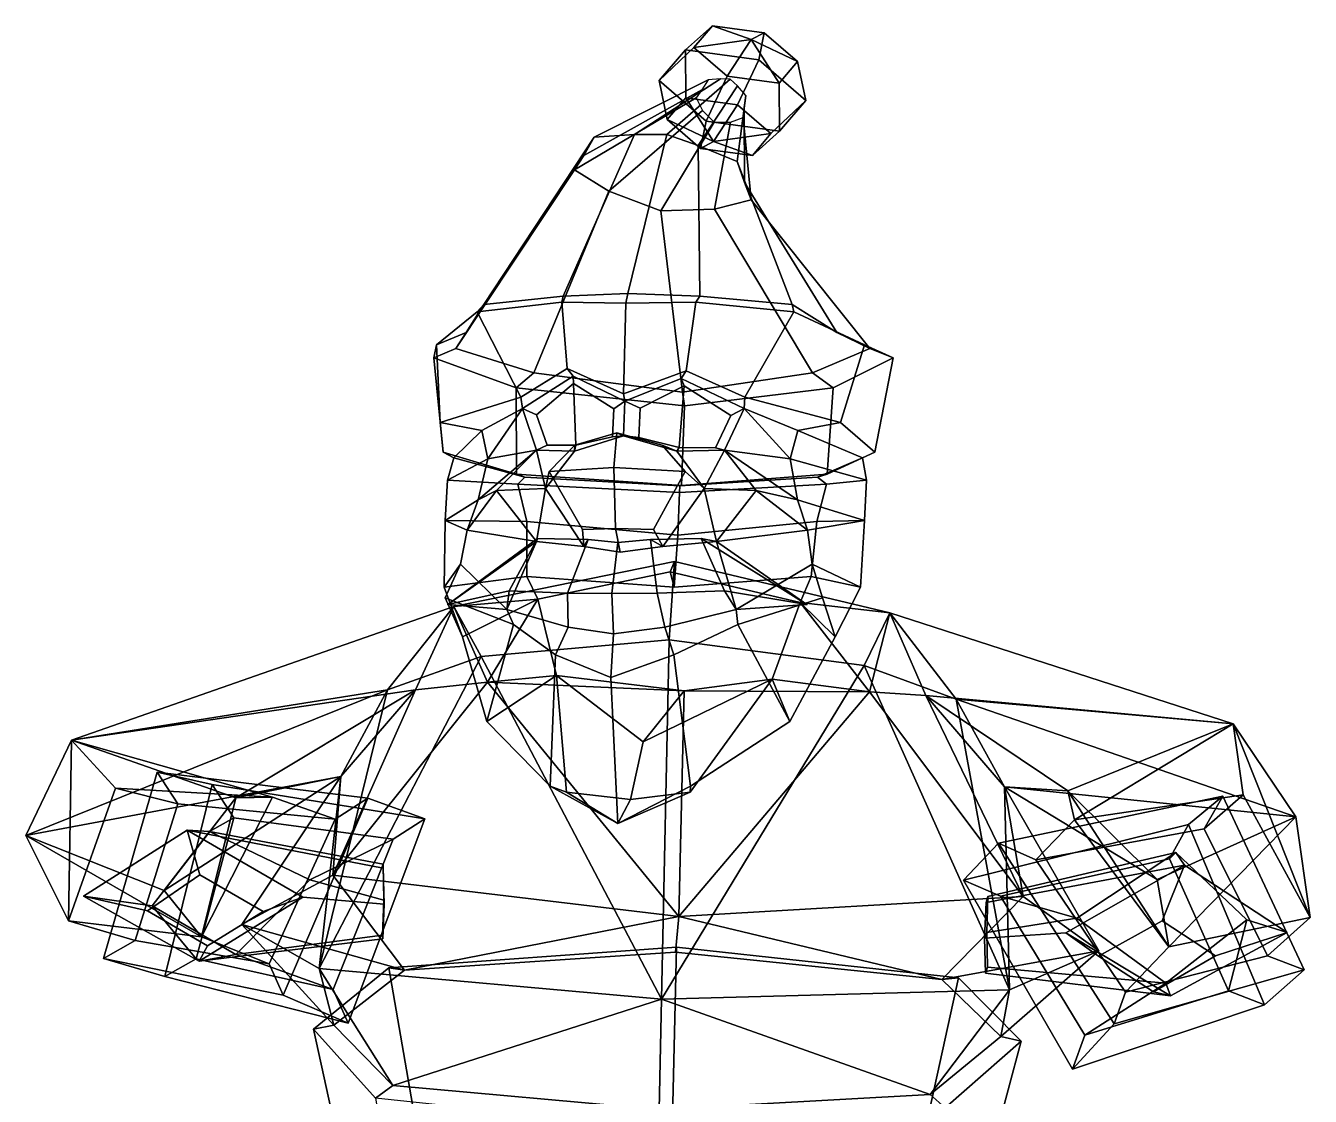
# Model space of a CAD drawing. Extents: x -189 to 191, y -183 to 296.
# Drawn here: x -189.3 to 190.7, y -21.2 to 295.6 of the extents above; entities that cross this region are included whole.
import ezdxf

# ---------------------------------------------------------------- set-up
doc = ezdxf.new("R2010")
doc.units = 0

msp = doc.modelspace()

# ---------------------------------------------------------------- linework, layer by layer
for p in [(-64.43412, 124.379799, 96.882698), (41.791145, 124.379768, 112.468018)]:
    msp.add_point(p)
for points in [[(-1.911333, 279.356445, -7.312696), (8.385318, 289.185547, -0.619851), (13.875548, 295.621399, -13.157684), (5.853056, 288.45816, -25.043938)], [(13.875548, 295.621399, -13.157684), (29.213478, 293.555847, -17.194954), (27.544153, 285.536987, -30.753437), (5.853056, 288.45816, -25.043938)], [(8.385318, 289.185547, -0.619851), (25.356659, 291.545715, -1.19212), (13.875548, 295.621399, -13.157684)], [(25.356659, 291.545715, -1.19212), (29.213478, 293.555847, -17.194954), (13.875548, 295.621399, -13.157684)], [(25.356659, 291.545715, -1.19212), (39.061157, 285.054382, -8.694284), (29.213478, 293.555847, -17.194954)], [(39.061157, 285.054382, -8.694284), (41.470882, 273.51413, -18.731743), (27.544153, 285.536987, -30.753437), (29.213478, 293.555847, -17.194954)], [(12.015408, 267.333588, 4.708971), (18.232992, 280.684082, 7.880763), (8.385318, 289.185547, -0.619851), (-1.911333, 279.356445, -7.312696)], [(18.232992, 280.684082, 7.880763), (25.356659, 291.545715, -1.19212), (8.385318, 289.185547, -0.619851)], [(18.232992, 280.684082, 7.880763), (33.57093, 278.6185, 3.843548), (25.356659, 291.545715, -1.19212)], [(33.57093, 278.6185, 3.843548), (39.061157, 285.054382, -8.694284), (25.356659, 291.545715, -1.19212)], [(-1.911333, 279.356445, -7.312696), (5.853056, 288.45816, -25.043938), (5.98863, 274.252014, -29.887932), (0.498398, 267.816162, -17.350098)], [(5.98863, 274.252014, -29.887932), (5.853056, 288.45816, -25.043938), (27.544153, 285.536987, -30.753437), (21.326559, 272.186432, -33.925205)], [(31.174238, 263.684967, -25.424534), (21.326559, 272.186432, -33.925205), (27.544153, 285.536987, -30.753437), (41.470882, 273.51413, -18.731743)], [(33.70649, 264.412415, -1.0005), (41.470882, 273.51413, -18.731743), (39.061157, 285.054382, -8.694284), (33.57093, 278.6185, 3.843548)], [(12.58769, 279.641937, -2.536318), (10.688878, 276.655212, -5.253862), (-24.186453, 257.238861, 31.977947), (-21.102169, 262.58847, 44.246544)], [(16.263718, 279.936523, -0.728813), (12.58769, 279.641937, -2.536318), (-21.102169, 262.58847, 44.246544), (-9.185429, 263.417053, 51.860424)], [(19.099258, 279.818817, 0.448368), (16.263718, 279.936523, -0.728813), (-9.185429, 263.417053, 51.860424), (0.380359, 263.457397, 56.719208)], [(12.015408, 267.333588, 4.708971), (-1.911333, 279.356445, -7.312696), (0.498398, 267.816162, -17.350098), (10.346073, 259.314697, -8.849484)], [(19.099258, 279.818817, 0.448368), (0.380359, 263.457397, 56.719208), (9.686199, 260.213593, 54.862141), (21.252056, 277.843567, 0.155222)], [(21.252056, 277.843567, 0.155222), (9.686199, 260.213593, 54.862141), (21.157516, 255.414825, 50.968357), (23.758198, 274.95517, -0.556678)], [(12.015408, 267.333588, 4.708971), (33.70649, 264.412415, -1.0005), (33.57093, 278.6185, 3.843548), (18.232992, 280.684082, 7.880763)], [(10.688878, 276.655212, -5.253862), (9.081647, 274.277679, -7.45934), (-26.960249, 252.972183, 22.036102), (-24.186453, 257.238861, 31.977947)], [(9.081647, 274.277679, -7.45934), (10.908522, 270.527924, -9.013036), (-16.816605, 246.619232, 14.362453), (-26.960249, 252.972183, 22.036102)], [(0.498398, 267.816162, -17.350098), (5.98863, 274.252014, -29.887932), (14.202859, 261.324829, -24.852274)], [(14.202859, 261.324829, -24.852274), (5.98863, 274.252014, -29.887932), (21.326559, 272.186432, -33.925205)], [(23.758198, 274.95517, -0.556678), (21.157516, 255.414825, 50.968357), (23.324364, 249.173843, 39.535004), (23.247416, 271.386078, -3.028235)], [(10.908522, 270.527924, -9.013036), (14.406301, 267.050568, -9.658011), (-1.406447, 240.883438, 10.556944), (-16.816605, 246.619232, 14.362453)], [(14.202859, 261.324829, -24.852274), (21.326559, 272.186432, -33.925205), (31.174238, 263.684967, -25.424534)], [(23.247416, 271.386078, -3.028235), (23.324364, 249.173843, 39.535004), (25.358126, 244.09108, 30.357849), (22.910971, 268.475372, -5.008505)], [(33.70649, 264.412415, -1.0005), (25.684008, 257.249115, -12.8867), (31.174238, 263.684967, -25.424534), (41.470882, 273.51413, -18.731743)], [(19.18408, 267.055786, -7.54644), (14.491057, 241.304718, 19.342241), (-1.406447, 240.883438, 10.556944), (14.406301, 267.050568, -9.658011)], [(10.346073, 259.314697, -8.849484), (0.498398, 267.816162, -17.350098), (14.202859, 261.324829, -24.852274)], [(12.015408, 267.333588, 4.708971), (10.346073, 259.314697, -8.849484), (25.684008, 257.249115, -12.8867), (33.70649, 264.412415, -1.0005)], [(22.910971, 268.475372, -5.008505), (25.358126, 244.09108, 30.357849), (14.491057, 241.304718, 19.342241), (19.18408, 267.055786, -7.54644)], [(-58.988556, 204.832047, 44.908642), (-53.777824, 213.095963, 73.680634), (-21.102169, 262.58847, 44.246544), (-24.186453, 257.238861, 31.977947)], [(-53.777824, 213.095963, 73.680634), (-30.290115, 215.57016, 90.375732), (-9.185429, 263.417053, 51.860424), (-21.102169, 262.58847, 44.246544)], [(-11.185547, 216.420883, 100.877983), (0.380359, 263.457397, 56.719208), (-9.185429, 263.417053, 51.860424), (-30.290115, 215.57016, 90.375732)], [(-11.185547, 216.420883, 100.877983), (10.130666, 215.57016, 96.306252), (9.686199, 260.213593, 54.862141), (0.380359, 263.457397, 56.719208)], [(25.684008, 257.249115, -12.8867), (14.202859, 261.324829, -24.852274), (31.174238, 263.684967, -25.424534)], [(37.424229, 213.095963, 87.06176), (21.157516, 255.414825, 50.968357), (9.686199, 260.213593, 54.862141), (10.130666, 215.57016, 96.306252)], [(10.346073, 259.314697, -8.849484), (14.202859, 261.324829, -24.852274), (25.684008, 257.249115, -12.8867)], [(-61.999409, 200.059006, 20.844402), (-58.988556, 204.832047, 44.908642), (-24.186453, 257.238861, 31.977947), (-26.960249, 252.972183, 22.036102)], [(50.680264, 204.832047, 60.999203), (23.324364, 249.173843, 39.535004), (21.157516, 255.414825, 50.968357), (37.424229, 213.095963, 87.06176)], [(-38.965984, 192.86203, 3.143991), (-61.999409, 200.059006, 20.844402), (-26.960249, 252.972183, 22.036102), (-16.816605, 246.619232, 14.362453)], [(60.476803, 200.058975, 38.814056), (25.358126, 244.09108, 30.357849), (23.324364, 249.173843, 39.535004), (50.680264, 204.832047, 60.999203)], [(5.04709, 187.210114, -9.759175), (-38.965984, 192.86203, 3.143991), (-16.816605, 246.619232, 14.362453), (-1.406447, 240.883438, 10.556944)], [(43.49868, 192.86203, 15.243169), (14.491057, 241.304718, 19.342241), (25.358126, 244.09108, 30.357849), (60.476803, 200.058975, 38.814056)], [(5.04709, 187.210114, -9.759175), (-1.406447, 240.883438, 10.556944), (14.491057, 241.304718, 19.342241), (43.49868, 192.86203, 15.243169)], [(-55.766804, 210.925568, 78.402641), (-53.777824, 213.095963, 73.680634), (-58.988556, 204.832047, 44.908642), (-67.722084, 201.140213, 45.422291)], [(-30.652256, 213.815598, 95.607765), (-30.290115, 215.57016, 90.375732), (-53.777824, 213.095963, 73.680634), (-55.766804, 210.925568, 78.402641)], [(-29.121262, 194.218323, 101.932259), (-30.652256, 213.815598, 95.607765), (-55.766804, 210.925568, 78.402641), (-42.816143, 185.695389, 89.029686)], [(-11.761161, 213.561035, 104.801208), (-11.185547, 216.420883, 100.877983), (-30.290115, 215.57016, 90.375732), (-30.652256, 213.815598, 95.607765)], [(-12.442849, 186.734528, 109.447403), (-11.761161, 213.561035, 104.801208), (-30.652256, 213.815598, 95.607765), (-29.121262, 194.218323, 101.932259)], [(-12.442849, 186.734528, 109.447403), (6.083871, 193.470993, 107.23587), (8.974614, 213.815598, 101.421799), (-11.761161, 213.561035, 104.801208)], [(-11.761161, 213.561035, 104.801208), (8.974614, 213.815598, 101.421799), (10.130666, 215.57016, 96.306252), (-11.185547, 216.420883, 100.877983)], [(6.083871, 193.470993, 107.23587), (23.406076, 185.695389, 98.745796), (37.972958, 210.925568, 92.15609), (8.974614, 213.815598, 101.421799)], [(8.974614, 213.815598, 101.421799), (37.972958, 210.925568, 92.15609), (37.424229, 213.095963, 87.06176), (10.130666, 215.57016, 96.306252)], [(37.972958, 210.925568, 92.15609), (58.898155, 201.140213, 63.999954), (50.680264, 204.832047, 60.999203), (37.424229, 213.095963, 87.06176)], [(-42.816143, 185.695389, 89.029686), (-55.766804, 210.925568, 78.402641), (-67.722084, 201.140213, 45.422291), (-66.630676, 178.196121, 66.762131)], [(23.406076, 185.695389, 98.745796), (51.722771, 178.196121, 84.1269), (58.898155, 201.140213, 63.999954), (37.972958, 210.925568, 92.15609)], [(-67.722084, 201.140213, 45.422291), (-58.988556, 204.832047, 44.908642), (-61.999409, 200.059006, 20.844402), (-68.512985, 197.380127, 18.630846)], [(58.898155, 201.140213, 63.999954), (67.351715, 197.380127, 38.564854), (60.476803, 200.058975, 38.814056), (50.680264, 204.832047, 60.999203)], [(-66.630676, 178.196121, 66.762131), (-67.722084, 201.140213, 45.422291), (-68.512985, 197.380127, 18.630846), (-65.803749, 169.456085, 28.604591)], [(-68.512985, 197.380127, 18.630846), (-61.999409, 200.059006, 20.844402), (-38.965984, 192.86203, 3.143991), (-44.151402, 188.44812, -0.828165)], [(67.351715, 197.380127, 38.564854), (49.606579, 188.44812, 12.927963), (43.49868, 192.86203, 15.243169), (60.476803, 200.058975, 38.814056)], [(51.722771, 178.196121, 84.1269), (61.891655, 169.456085, 47.340004), (67.351715, 197.380127, 38.564854), (58.898155, 201.140213, 63.999954)], [(-65.803749, 169.456085, 28.604591), (-68.512985, 197.380127, 18.630846), (-44.151402, 188.44812, -0.828165), (-44.122322, 162.892303, 5.34028)], [(-29.121262, 194.218323, 101.932259), (-42.816143, 185.695389, 89.029686), (-42.328487, 182.362701, 87.787415), (-27.352133, 191.937836, 101.029274)], [(-12.442849, 186.734528, 109.447403), (-29.121262, 194.218323, 101.932259), (-27.352133, 191.937836, 101.029274), (-12.049714, 184.534988, 106.767906)], [(61.891655, 169.456085, 47.340004), (47.806808, 162.892303, 18.828079), (49.606579, 188.44812, 12.927963), (67.351715, 197.380127, 38.564854)], [(-44.151402, 188.44812, -0.828165), (-38.965984, 192.86203, 3.143991), (5.04709, 187.210114, -9.759175), (5.630974, 183.162292, -13.738769)], [(-27.275124, 189.779327, 98.663734), (-27.352133, 191.937836, 101.029274), (-42.328487, 182.362701, 87.787415), (-38.221931, 180.521317, 88.389587)], [(-27.275124, 189.779327, 98.663734), (-15.314462, 182.281204, 103.526306), (-12.049714, 184.534988, 106.767906), (-27.352133, 191.937836, 101.029274)], [(-12.442849, 186.734528, 109.447403), (-12.049714, 184.534988, 106.767906), (4.648687, 191.190475, 105.862755), (6.083871, 193.470993, 107.23587)], [(5.540233, 189.104935, 103.390579), (4.648687, 191.190475, 105.862755), (-12.049714, 184.534988, 106.767906), (-7.552311, 182.419373, 104.830299)], [(6.083871, 193.470993, 107.23587), (4.648687, 191.190475, 105.862755), (23.29582, 182.362701, 97.415771), (23.406076, 185.695389, 98.745796)], [(5.540233, 189.104935, 103.390579), (19.319197, 180.24617, 94.235039), (23.29582, 182.362701, 97.415771), (4.648687, 191.190475, 105.862755)], [(49.606579, 188.44812, 12.927963), (5.630974, 183.162292, -13.738769), (5.04709, 187.210114, -9.759175), (43.49868, 192.86203, 15.243169)], [(-44.122322, 162.892303, 5.34028), (-44.151402, 188.44812, -0.828165), (5.630974, 183.162292, -13.738769), (4.757229, 159.581665, -7.783569)], [(-26.565802, 171.455536, 100.22448), (-27.275124, 189.779327, 98.663734), (-38.221931, 180.521317, 88.389587), (-35.073483, 171.535965, 93.575432)], [(-15.314462, 182.281204, 103.526306), (-27.275124, 189.779327, 98.663734), (-26.565802, 171.455536, 100.22448), (-15.663589, 173.972778, 105.905861)], [(-7.552311, 182.419373, 104.830299), (-7.940243, 173.782959, 107.474342), (4.051378, 170.791641, 104.172951), (5.540233, 189.104935, 103.390579)], [(4.051378, 170.791641, 104.172951), (14.771472, 170.744919, 99.105141), (19.319197, 180.24617, 94.235039), (5.540233, 189.104935, 103.390579)], [(47.806808, 162.892303, 18.828079), (4.757229, 159.581665, -7.783569), (5.630974, 183.162292, -13.738769), (49.606579, 188.44812, 12.927963)], [(-54.346317, 175.816498, 69.544083), (-42.328487, 182.362701, 87.787415), (-42.816143, 185.695389, 89.029686), (-66.630676, 178.196121, 66.762131)], [(-15.663589, 173.972778, 105.905861), (-12.481804, 174.237503, 109.712898), (-12.049714, 184.534988, 106.767906), (-15.314462, 182.281204, 103.526306)], [(-7.940243, 173.782959, 107.474342), (-7.552311, 182.419373, 104.830299), (-12.049714, 184.534988, 106.767906), (-12.481804, 174.237503, 109.712898)], [(39.157009, 175.816498, 83.262848), (51.722771, 178.196121, 84.1269), (23.406076, 185.695389, 98.745796), (23.29582, 182.362701, 97.415771)], [(-52.615894, 167.440399, 71.778168), (-42.328487, 182.362701, 87.787415), (-54.346317, 175.816498, 69.544083)], [(-38.164787, 169.986572, 94.467766), (-42.328487, 182.362701, 87.787415), (-52.615894, 167.440399, 71.778168)], [(-35.073483, 171.535965, 93.575432), (-38.221931, 180.521317, 88.389587), (-42.328487, 182.362701, 87.787415), (-38.164787, 169.986572, 94.467766)], [(14.771472, 170.744919, 99.105141), (17.388638, 169.986572, 102.618546), (23.29582, 182.362701, 97.415771), (19.319197, 180.24617, 94.235039)], [(17.388638, 169.986572, 102.618546), (36.857758, 167.440399, 84.905701), (23.29582, 182.362701, 97.415771)], [(36.857758, 167.440399, 84.905701), (39.157009, 175.816498, 83.262848), (23.29582, 182.362701, 97.415771)], [(-66.630676, 178.196121, 66.762131), (-65.803749, 169.456085, 28.604591), (-62.6609, 167.783737, 30.689379), (-54.346317, 175.816498, 69.544083)], [(-54.346317, 175.816498, 69.544083), (-62.6609, 167.783737, 30.689379), (-64.557289, 161.108566, 32.916836), (-52.615894, 167.440399, 71.778168)], [(-15.280605, 164.87088, 130.626099), (-14.379355, 175.171722, 124.483437), (-26.836212, 171.451355, 119.625076), (-34.451218, 163.709076, 121.207291)], [(-14.379355, 175.171722, 124.483437), (-12.481804, 174.237503, 109.712898), (-26.910601, 169.769638, 102.808426), (-26.836212, 171.451355, 119.625076)], [(-15.280605, 164.87088, 130.626099), (5.787646, 163.709076, 127.111115), (-1.051917, 171.451355, 123.408142), (-14.379355, 175.171722, 124.483437)], [(-14.379355, 175.171722, 124.483437), (-1.051917, 171.451355, 123.408142), (3.322223, 169.769638, 107.244171), (-12.481804, 174.237503, 109.712898)], [(39.157009, 175.816498, 83.262848), (36.857758, 167.440399, 84.905701), (59.459, 161.108566, 51.11245), (58.282394, 167.783737, 48.434124)], [(51.722771, 178.196121, 84.1269), (39.157009, 175.816498, 83.262848), (58.282394, 167.783737, 48.434124), (61.891655, 169.456085, 47.340004)], [(-26.565802, 171.455536, 100.22448), (-35.073483, 171.535965, 93.575432), (-38.164787, 169.986572, 94.467766), (-26.910601, 169.769638, 102.808426)], [(-34.451218, 163.709076, 121.207291), (-26.836212, 171.451355, 119.625076), (-26.910601, 169.769638, 102.808426), (-35.524536, 158.724411, 103.508965)], [(-26.565802, 171.455536, 100.22448), (-26.910601, 169.769638, 102.808426), (-12.481804, 174.237503, 109.712898), (-15.663589, 173.972778, 105.905861)], [(4.051378, 170.791641, 104.172951), (-7.940243, 173.782959, 107.474342), (-12.481804, 174.237503, 109.712898), (3.322223, 169.769638, 107.244171)], [(5.787646, 163.709076, 127.111115), (11.371888, 158.724411, 110.38958), (3.322223, 169.769638, 107.244171), (-1.051917, 171.451355, 123.408142)], [(-65.803749, 169.456085, 28.604591), (-44.122322, 162.892303, 5.34028), (-41.660561, 162.021255, 6.951465), (-62.6609, 167.783737, 30.689379)], [(-52.615894, 167.440399, 71.778168), (-64.557289, 161.108566, 32.916836), (-65.226265, 149.232605, 37.321518), (-55.409729, 155.293167, 73.456802)], [(-64.557289, 161.108566, 32.916836), (-62.6609, 167.783737, 30.689379), (-41.660561, 162.021255, 6.951465), (-43.7402, 159.924271, 4.68257)], [(-55.409729, 155.293167, 73.456802), (-38.164787, 169.986572, 94.467766), (-52.615894, 167.440399, 71.778168)], [(-50.023663, 158.11496, 98.285019), (-38.164787, 169.986572, 94.467766), (-55.409729, 155.293167, 73.456802)], [(-50.023663, 158.11496, 98.285019), (-35.524536, 158.724411, 103.508965), (-38.164787, 169.986572, 94.467766)], [(-35.524536, 158.724411, 103.508965), (-26.910601, 169.769638, 102.808426), (-38.164787, 169.986572, 94.467766)], [(4.051378, 170.791641, 104.172951), (3.322223, 169.769638, 107.244171), (17.388638, 169.986572, 102.618546), (14.771472, 170.744919, 99.105141)], [(11.371888, 158.724411, 110.38958), (17.388638, 169.986572, 102.618546), (3.322223, 169.769638, 107.244171)], [(26.760538, 158.11496, 109.550766), (17.388638, 169.986572, 102.618546), (11.371888, 158.724411, 110.38958)], [(26.760538, 158.11496, 109.550766), (39.051647, 155.293167, 87.316139), (17.388638, 169.986572, 102.618546)], [(39.051647, 155.293167, 87.316139), (36.857758, 167.440399, 84.905701), (17.388638, 169.986572, 102.618546)], [(36.857758, 167.440399, 84.905701), (39.051647, 155.293167, 87.316139), (58.834518, 149.232605, 55.523663), (59.459, 161.108566, 51.11245)], [(61.891655, 169.456085, 47.340004), (58.282394, 167.783737, 48.434124), (44.985977, 162.021255, 19.664206), (47.806808, 162.892303, 18.828079)], [(59.459, 161.108566, 51.11245), (47.629715, 159.924255, 18.088322), (44.985977, 162.021255, 19.664206), (58.282394, 167.783737, 48.434124)], [(-24.547766, 146.537354, 120.724197), (-34.451218, 163.709076, 121.207291), (-35.524536, 158.724411, 103.508965), (-24.207981, 141.482803, 108.097664)], [(-14.839614, 146.860489, 127.62043), (-15.280605, 164.87088, 130.626099), (-34.451218, 163.709076, 121.207291), (-24.547766, 146.537354, 120.724197)], [(-14.839614, 146.860489, 127.62043), (-3.559643, 146.537354, 123.803574), (5.787646, 163.709076, 127.111115), (-15.280605, 164.87088, 130.626099)], [(-3.559643, 146.537354, 123.803574), (-0.78585, 141.482803, 111.534142), (11.371888, 158.724411, 110.38958), (5.787646, 163.709076, 127.111115)], [(-65.226265, 149.232605, 37.321518), (-64.557289, 161.108566, 32.916836), (-43.7402, 159.924271, 4.68257), (-41.005371, 148.869415, 5.560764)], [(-44.122322, 162.892303, 5.34028), (4.757229, 159.581665, -7.783569), (4.202667, 159.443054, -4.00383), (-41.660561, 162.021255, 6.951465)], [(-43.7402, 159.924271, 4.68257), (-41.660561, 162.021255, 6.951465), (4.202667, 159.443054, -4.00383), (4.171641, 157.532547, -3.792368)], [(-41.005371, 148.869415, 5.560764), (-43.7402, 159.924271, 4.68257), (4.171641, 157.532547, -3.792368), (3.614495, 144.914276, 0.004989)], [(44.757885, 148.869415, 18.143909), (3.614495, 144.914276, 0.004989), (4.171641, 157.532547, -3.792368), (47.629715, 159.924255, 18.088322)], [(47.629715, 159.924255, 18.088322), (4.171641, 157.532547, -3.792368), (4.202667, 159.443054, -4.00383), (44.985977, 162.021255, 19.664206)], [(47.806808, 162.892303, 18.828079), (44.985977, 162.021255, 19.664206), (4.202667, 159.443054, -4.00383), (4.757229, 159.581665, -7.783569)], [(58.834518, 149.232605, 55.523663), (44.757885, 148.869415, 18.143909), (47.629715, 159.924255, 18.088322), (59.459, 161.108566, 51.11245)], [(-58.693245, 146.393036, 74.033569), (-50.023663, 158.11496, 98.285019), (-55.409729, 155.293167, 73.456802)], [(-38.210098, 142.998581, 99.519104), (-50.023663, 158.11496, 98.285019), (-58.693245, 146.393036, 74.033569)], [(-38.210098, 142.998581, 99.519104), (-35.524536, 158.724411, 103.508965), (-50.023663, 158.11496, 98.285019)], [(-24.207981, 141.482803, 108.097664), (-35.524536, 158.724411, 103.508965), (-38.210098, 142.998581, 99.519104)], [(-0.78585, 141.482803, 111.534142), (15.090367, 142.998581, 107.339325), (11.371888, 158.724411, 110.38958)], [(15.090367, 142.998581, 107.339325), (26.760538, 158.11496, 109.550766), (11.371888, 158.724411, 110.38958)], [(15.090367, 142.998581, 107.339325), (42.031094, 146.393005, 88.811806), (26.760538, 158.11496, 109.550766)], [(42.031094, 146.393005, 88.811806), (39.051647, 155.293167, 87.316139), (26.760538, 158.11496, 109.550766)], [(-55.409729, 155.293167, 73.456802), (-65.226265, 149.232605, 37.321518), (-58.693245, 146.393036, 74.033569)], [(39.051647, 155.293167, 87.316139), (42.031094, 146.393005, 88.811806), (58.834518, 149.232605, 55.523663)], [(-60.628597, 136.304367, 75.80603), (-58.693245, 146.393036, 74.033569), (-65.226265, 149.232605, 37.321518), (-65.512398, 129.492996, 42.374611)], [(-65.512398, 129.492996, 42.374611), (-65.226265, 149.232605, 37.321518), (-41.005371, 148.869415, 5.560764), (-41.068623, 132.669388, 11.628829)], [(-41.068623, 132.669388, 11.628829), (-41.005371, 148.869415, 5.560764), (3.614495, 144.914276, 0.004989), (2.532336, 129.529358, 7.380679)], [(43.075382, 132.669388, 23.974398), (2.532336, 129.529358, 7.380679), (3.614495, 144.914276, 0.004989), (44.757885, 148.869415, 18.143909)], [(43.375732, 136.304367, 91.065498), (57.657066, 129.492996, 60.44598), (58.834518, 149.232605, 55.523663), (42.031094, 146.393005, 88.811806)], [(57.657066, 129.492996, 60.44598), (43.075382, 132.669388, 23.974398), (44.757885, 148.869415, 18.143909), (58.834518, 149.232605, 55.523663)], [(-60.628597, 136.304367, 75.80603), (-46.964012, 122.844086, 108.638565), (-38.210098, 142.998581, 99.519104), (-58.693245, 146.393036, 74.033569)], [(-14.839614, 146.860489, 127.62043), (-24.547766, 146.537354, 120.724197), (-24.207981, 141.482803, 108.097664), (-13.440494, 139.815018, 116.247063)], [(-14.839614, 146.860489, 127.62043), (-13.440494, 139.815018, 116.247063), (-0.78585, 141.482803, 111.534142), (-3.559643, 146.537354, 123.803574)], [(43.375732, 136.304367, 91.065498), (42.031094, 146.393005, 88.811806), (15.090367, 142.998581, 107.339325), (20.855726, 122.844086, 118.589035)], [(-46.307919, 128.430145, 118.367371), (-37.897835, 143.840775, 114.216721), (-64.43412, 124.379799, 96.882698)], [(-37.897835, 143.840775, 114.216721), (-38.210098, 142.998581, 99.519104), (-64.43412, 124.379799, 96.882698)], [(-64.43412, 124.379799, 96.882698), (-38.210098, 142.998581, 99.519104), (-46.964012, 122.844086, 108.638565)], [(-22.910698, 143.616058, 116.581078), (-37.897835, 143.840775, 114.216721), (-46.307919, 128.430145, 118.367371), (-29.040878, 127.737427, 130.196472)], [(-37.897835, 143.840775, 114.216721), (-22.910698, 143.616058, 116.581078), (-24.207981, 141.482803, 108.097664), (-38.210098, 142.998581, 99.519104)], [(-29.040878, 127.737427, 130.196472), (-15.878834, 127.654419, 132.866119), (-14.129108, 142.730789, 120.94046), (-22.910698, 143.616058, 116.581078)], [(-14.129108, 142.730789, 120.94046), (-13.440494, 139.815018, 116.247063), (-24.207981, 141.482803, 108.097664), (-22.910698, 143.616058, 116.581078)], [(-2.504651, 127.737427, 134.089874), (-4.465366, 143.616058, 119.287376), (-14.129108, 142.730789, 120.94046), (-15.878834, 127.654419, 132.866119)], [(-14.129108, 142.730789, 120.94046), (-4.465366, 143.616058, 119.287376), (-0.78585, 141.482803, 111.534142), (-13.440494, 139.815018, 116.247063)], [(-4.465366, 143.616058, 119.287376), (-2.504651, 127.737427, 134.089874), (17.432629, 128.430145, 127.71936), (10.569297, 143.840775, 121.327789)], [(10.569297, 143.840775, 121.327789), (15.090367, 142.998581, 107.339325), (-0.78585, 141.482803, 111.534142), (-4.465366, 143.616058, 119.287376)], [(17.432629, 128.430145, 127.71936), (41.791145, 124.379768, 112.468018), (10.569297, 143.840775, 121.327789)], [(10.569297, 143.840775, 121.327789), (41.791145, 124.379768, 112.468018), (15.090367, 142.998581, 107.339325)], [(41.791145, 124.379768, 112.468018), (20.855726, 122.844086, 118.589035), (15.090367, 142.998581, 107.339325)], [(2.624255, 137.066528, -7.856804), (1.07646, 113.921783, -58.300877), (-54.586933, 108.98008, -50.461426), (-62.652298, 123.783775, -6.778818)], [(2.624255, 137.066528, -7.856804), (-62.652298, 123.783775, -6.778818), (-37.786087, 125.900681, 25.963961), (1.317598, 134.045502, 4.671664)], [(2.624255, 137.066528, -7.856804), (66.324944, 121.919395, -9.438883), (58.705681, 106.336426, -52.069157), (1.07646, 113.921783, -58.300877)], [(1.317598, 134.045502, 4.671664), (39.804714, 124.979118, 29.579605), (66.324944, 121.919395, -9.438883), (2.624255, 137.066528, -7.856804)], [(-60.064995, 114.751152, 50.248661), (-65.17688, 126.372887, 80.330147), (-60.628597, 136.304367, 75.80603), (-65.512398, 129.492996, 42.374611)], [(-60.628597, 136.304367, 75.80603), (-65.17688, 126.372887, 80.330147), (-45.013554, 118.473839, 100.202759), (-46.964012, 122.844086, 108.638565)], [(-37.786087, 125.900681, 25.963961), (-41.068623, 132.669388, 11.628829), (2.532336, 129.529358, 7.380679), (1.317598, 134.045502, 4.671664)], [(39.804714, 124.979118, 29.579605), (1.317598, 134.045502, 4.671664), (2.532336, 129.529358, 7.380679), (43.075382, 132.669388, 23.974398)], [(43.375732, 136.304367, 91.065498), (20.855726, 122.844086, 118.589035), (21.410698, 118.473839, 109.948502), (46.432755, 126.372887, 96.70546)], [(50.177376, 114.751152, 66.42337), (57.657066, 129.492996, 60.44598), (43.375732, 136.304367, 91.065498), (46.432755, 126.372887, 96.70546)], [(-60.064995, 114.751152, 50.248661), (-65.512398, 129.492996, 42.374611), (-41.068623, 132.669388, 11.628829), (-37.786087, 125.900681, 25.963961)], [(50.177376, 114.751152, 66.42337), (39.804714, 124.979118, 29.579605), (43.075382, 132.669388, 23.974398), (57.657066, 129.492996, 60.44598)], [(-45.013554, 118.473839, 100.202759), (-65.17688, 126.372887, 80.330147), (-60.064995, 114.751152, 50.248661), (-52.865673, 89.775185, 72.844879)], [(-46.964012, 122.844086, 108.638565), (-46.307919, 128.430145, 118.367371), (-64.43412, 124.379799, 96.882698)], [(-62.652298, 123.783775, -6.778818), (-52.680611, 101.383492, 48.432747), (-37.786087, 125.900681, 25.963961)], [(-52.865673, 89.775185, 72.844879), (-60.064995, 114.751152, 50.248661), (-37.786087, 125.900681, 25.963961), (-32.246819, 103.336723, 55.917038)], [(-52.680611, 101.383492, 48.432747), (-32.246819, 103.336723, 55.917038), (-37.786087, 125.900681, 25.963961)], [(-29.040878, 127.737427, 130.196472), (-46.307919, 128.430145, 118.367371), (-46.964012, 122.844086, 108.638565), (-28.828484, 117.604469, 121.626305)], [(-15.878834, 127.654419, 132.866119), (-29.040878, 127.737427, 130.196472), (-28.828484, 117.604469, 121.626305), (-15.419128, 115.701523, 129.73288)], [(-15.878834, 127.654419, 132.866119), (-15.419128, 115.701523, 129.73288), (-0.246267, 117.604469, 125.819885), (-2.504651, 127.737427, 134.089874)], [(-2.504651, 127.737427, 134.089874), (-0.246267, 117.604469, 125.819885), (20.855726, 122.844086, 118.589035), (17.432629, 128.430145, 127.71936)], [(20.855726, 122.844086, 118.589035), (41.791145, 124.379768, 112.468018), (17.432629, 128.430145, 127.71936)], [(21.410698, 118.473839, 109.948502), (36.790588, 89.775185, 85.999199), (50.177376, 114.751152, 66.42337), (46.432755, 126.372887, 96.70546)], [(-73.998741, 99.069557, 35.228165), (-62.652298, 123.783775, -6.778818), (-175.735962, 84.191269, 20.777008)], [(-82.265503, 99.10051, -40.718037), (-175.735962, 84.191269, 20.777008), (-62.652298, 123.783775, -6.778818)], [(-82.265503, 99.10051, -40.718037), (-62.652298, 123.783775, -6.778818), (-54.586933, 108.98008, -50.461426)], [(-73.998741, 99.069557, 35.228165), (-52.680611, 101.383492, 48.432747), (-62.652298, 123.783775, -6.778818)], [(-32.606552, 109.449799, 124.747375), (-28.828484, 117.604469, 121.626305), (-46.964012, 122.844086, 108.638565), (-45.013554, 118.473839, 100.202759)], [(2.476024, 109.449799, 129.894684), (21.410698, 118.473839, 109.948502), (20.855726, 122.844086, 118.589035), (-0.246267, 117.604469, 125.819885)], [(36.790588, 89.775185, 85.999199), (31.572575, 102.286903, 60.035847), (39.804714, 124.979118, 29.579605), (50.177376, 114.751152, 66.42337)], [(60.329586, 98.504288, 46.683144), (39.804714, 124.979118, 29.579605), (31.572575, 102.286903, 60.035847)], [(66.324944, 121.919395, -9.438883), (39.804714, 124.979118, 29.579605), (60.329586, 98.504288, 46.683144)], [(86.017082, 96.322266, -42.08247), (58.705681, 106.336426, -52.069157), (66.324944, 121.919395, -9.438883)], [(76.967079, 97.391045, 33.235188), (66.324944, 121.919395, -9.438883), (60.329586, 98.504288, 46.683144)], [(76.967079, 97.391045, 33.235188), (167.945496, 88.99424, 39.623772), (66.324944, 121.919395, -9.438883)], [(86.017082, 96.322266, -42.08247), (66.324944, 121.919395, -9.438883), (167.945496, 88.99424, 39.623772)], [(-34.165127, 70.601509, 112.720848), (-32.606552, 109.449799, 124.747375), (-45.013554, 118.473839, 100.202759), (-52.865673, 89.775185, 72.844879)], [(7.423596, 70.601509, 118.822731), (36.790588, 89.775185, 85.999199), (21.410698, 118.473839, 109.948502), (2.476024, 109.449799, 129.894684)], [(-16.211637, 102.706482, 135.134399), (-15.419128, 115.701523, 129.73288), (-28.828484, 117.604469, 121.626305), (-32.606552, 109.449799, 124.747375)], [(-16.211637, 102.706482, 135.134399), (2.476024, 109.449799, 129.894684), (-0.246267, 117.604469, 125.819885), (-15.419128, 115.701523, 129.73288)], [(-1.222303, 7.613407, -109.988258), (-54.586933, 108.98008, -50.461426), (1.07646, 113.921783, -58.300877)], [(-1.222303, 7.613407, -109.988258), (1.07646, 113.921783, -58.300877), (58.705681, 106.336426, -52.069157)], [(-102.47139, 16.606432, -72.553848), (-54.586933, 108.98008, -50.461426), (-1.222303, 7.613407, -109.988258)], [(-102.47139, 16.606432, -72.553848), (-82.265503, 99.10051, -40.718037), (-54.586933, 108.98008, -50.461426)], [(-14.157971, 59.515736, 121.137177), (-16.211637, 102.706482, 135.134399), (-32.606552, 109.449799, 124.747375), (-34.165127, 70.601509, 112.720848)], [(-14.157971, 59.515736, 121.137177), (7.423596, 70.601509, 118.822731), (2.476024, 109.449799, 129.894684), (-16.211637, 102.706482, 135.134399)], [(-34.165127, 70.601509, 112.720848), (-52.865673, 89.775185, 72.844879), (-32.246819, 103.336723, 55.917038), (-29.32629, 68.791466, 96.941734)], [(5.498427, 98.779953, 52.219624), (-32.246819, 103.336723, 55.917038), (-52.680611, 101.383492, 48.432747)], [(-29.32629, 68.791466, 96.941734), (-32.246819, 103.336723, 55.917038), (-6.665651, 83.677956, 70.071602), (-10.40766, 66.617096, 95.576096)], [(-6.665651, 83.677956, 70.071602), (-32.246819, 103.336723, 55.917038), (5.498427, 98.779953, 52.219624)], [(101.79187, 10.307921, -76.450317), (-1.222303, 7.613407, -109.988258), (58.705681, 106.336426, -52.069157)], [(101.79187, 10.307921, -76.450317), (58.705681, 106.336426, -52.069157), (86.017082, 96.322266, -42.08247)], [(-82.265503, 99.10051, -40.718037), (-189.293701, 56.010685, -8.458868), (-175.735962, 84.191269, 20.777008)], [(-96.100563, 73.427673, -6.669485), (-189.293701, 56.010685, -8.458868), (-82.265503, 99.10051, -40.718037)], [(-73.998741, 99.069557, 35.228165), (-175.735962, 84.191269, 20.777008), (-127.128181, 67.101646, 35.900494)], [(-96.100563, 73.427673, -6.669485), (-73.998741, 99.069557, 35.228165), (-127.128181, 67.101646, 35.900494)], [(-102.47139, 16.606432, -72.553848), (-96.100563, 73.427673, -6.669485), (-82.265503, 99.10051, -40.718037)], [(3.960363, 32.034954, 117.70433), (-52.680611, 101.383492, 48.432747), (-98.459732, 44.282555, 86.580826)], [(-98.459732, 44.282555, 86.580826), (-52.680611, 101.383492, 48.432747), (-73.998741, 99.069557, 35.228165)], [(-98.459732, 44.282555, 86.580826), (-73.998741, 99.069557, 35.228165), (-96.100563, 73.427673, -6.669485)], [(3.960363, 32.034954, 117.70433), (5.498427, 98.779953, 52.219624), (-52.680611, 101.383492, 48.432747)], [(7.321336, 68.791466, 102.318665), (-10.40766, 66.617096, 95.576096), (-6.665651, 83.677956, 70.071602), (31.572575, 102.286903, 60.035847)], [(-6.665651, 83.677956, 70.071602), (5.498427, 98.779953, 52.219624), (31.572575, 102.286903, 60.035847)], [(5.498427, 98.779953, 52.219624), (60.329586, 98.504288, 46.683144), (31.572575, 102.286903, 60.035847)], [(7.423596, 70.601509, 118.822731), (7.321336, 68.791466, 102.318665), (31.572575, 102.286903, 60.035847), (36.790588, 89.775185, 85.999199)], [(3.960363, 32.034954, 117.70433), (60.329586, 98.504288, 46.683144), (5.498427, 98.779953, 52.219624)], [(3.960363, 32.034954, 117.70433), (105.803528, 37.984043, 82.684349), (60.329586, 98.504288, 46.683144)], [(105.803528, 37.984043, 82.684349), (76.967079, 97.391045, 33.235188), (60.329586, 98.504288, 46.683144)], [(105.803528, 37.984043, 82.684349), (100.27491, 70.415001, -7.031497), (76.967079, 97.391045, 33.235188)], [(100.27491, 70.415001, -7.031497), (118.993095, 69.201508, 50.706676), (76.967079, 97.391045, 33.235188)], [(76.967079, 97.391045, 33.235188), (118.993095, 69.201508, 50.706676), (167.945496, 88.99424, 39.623772)], [(101.79187, 10.307921, -76.450317), (86.017082, 96.322266, -42.08247), (100.27491, 70.415001, -7.031497)], [(86.017082, 96.322266, -42.08247), (167.945496, 88.99424, 39.623772), (186.448257, 61.500549, 11.877198)], [(100.27491, 70.415001, -7.031497), (86.017082, 96.322266, -42.08247), (186.448257, 61.500549, 11.877198)], [(121.016205, 60.627087, 67.590759), (167.945496, 88.99424, 39.623772), (118.993095, 69.201508, 50.706676)], [(121.016205, 60.627087, 67.590759), (170.891144, 68.013428, 88.919006), (167.945496, 88.99424, 39.623772)], [(190.73732, 31.69282, 80.942688), (186.448257, 61.500549, 11.877198), (167.945496, 88.99424, 39.623772)], [(190.73732, 31.69282, 80.942688), (167.945496, 88.99424, 39.623772), (170.891144, 68.013428, 88.919006)], [(-176.581833, 30.770136, 71.477959), (-175.735962, 84.191269, 20.777008), (-189.293701, 56.010685, -8.458868)], [(-176.581833, 30.770136, 71.477959), (-162.75708, 69.998146, 72.196327), (-175.735962, 84.191269, 20.777008)], [(-116.322357, 67.342628, 43.149467), (-127.128181, 67.101646, 35.900494), (-175.735962, 84.191269, 20.777008)], [(-116.322357, 67.342628, 43.149467), (-175.735962, 84.191269, 20.777008), (-162.75708, 69.998146, 72.196327)], [(-148.279907, 39.75473, 2.907595), (-189.293701, 56.010685, -8.458868), (-96.100563, 73.427673, -6.669485)], [(-148.09993, 14.231877, 135.325714), (-134.094299, 71.05114, 139.075912), (-150.429199, 74.721771, 110.17704), (-166.286438, 19.56172, 106.974007)], [(-166.286438, 19.56172, 106.974007), (-150.429199, 74.721771, 110.17704), (-144.252243, 65.351158, 104.202614), (-156.916245, 24.90542, 102.488701)], [(-88.114433, 67.0056, 70.224693), (-150.429199, 74.721771, 110.17704), (-134.094299, 71.05114, 139.075912), (-71.184608, 60.913059, 99.167183)], [(-88.114433, 67.0056, 70.224693), (-97.695038, 60.847775, 74.648308), (-144.252243, 65.351158, 104.202614), (-150.429199, 74.721771, 110.17704)], [(-148.279907, 39.75473, 2.907595), (-96.100563, 73.427673, -6.669485), (-127.128181, 67.101646, 35.900494)], [(-98.459732, 44.282555, 86.580826), (-96.100563, 73.427673, -6.669485), (-125.309212, 29.65811, -1.403559)], [(-125.309212, 29.65811, -1.403559), (-96.100563, 73.427673, -6.669485), (-102.47139, 16.606432, -72.553848)], [(-156.916245, 24.90542, 102.488701), (-144.252243, 65.351158, 104.202614), (-162.75708, 69.998146, 72.196327), (-176.581833, 30.770136, 71.477959)], [(-162.75708, 69.998146, 72.196327), (-144.252243, 65.351158, 104.202614), (-97.695038, 60.847775, 74.648308), (-116.322357, 67.342628, 43.149467)], [(-148.09993, 14.231877, 135.325714), (-138.884064, 19.527788, 130.923676), (-127.690399, 61.192028, 132.848251), (-134.094299, 71.05114, 139.075912)], [(-71.184608, 60.913059, 99.167183), (-134.094299, 71.05114, 139.075912), (-127.690399, 61.192028, 132.848251), (-80.614868, 54.89233, 103.530838)], [(-14.157971, 59.515736, 121.137177), (-34.165127, 70.601509, 112.720848), (-29.32629, 68.791466, 96.941734)], [(-14.157971, 59.515736, 121.137177), (-29.32629, 68.791466, 96.941734), (-10.40766, 66.617096, 95.576096)], [(-14.157971, 59.515736, 121.137177), (7.321336, 68.791466, 102.318665), (7.423596, 70.601509, 118.822731)], [(-14.157971, 59.515736, 121.137177), (-10.40766, 66.617096, 95.576096), (7.321336, 68.791466, 102.318665)], [(105.803528, 37.984043, 82.684349), (128.193298, 21.841295, -6.239306), (100.27491, 70.415001, -7.031497)], [(128.193298, 21.841295, -6.239306), (101.79187, 10.307921, -76.450317), (100.27491, 70.415001, -7.031497)], [(145.41391, 42.960052, 19.854519), (118.993095, 69.201508, 50.706676), (100.27491, 70.415001, -7.031497)], [(145.41391, 42.960052, 19.854519), (100.27491, 70.415001, -7.031497), (186.448257, 61.500549, 11.877198)], [(148.883743, 23.04339, 62.016823), (118.993095, 69.201508, 50.706676), (145.41391, 42.960052, 19.854519)], [(148.883743, 23.04339, 62.016823), (121.016205, 60.627087, 67.590759), (118.993095, 69.201508, 50.706676)], [(-137.324707, 26.026695, 46.336246), (-148.279907, 39.75473, 2.907595), (-127.128181, 67.101646, 35.900494)], [(-116.322357, 67.342628, 43.149467), (-97.695038, 60.847775, 74.648308), (-117.242851, 17.980419, 76.581573), (-137.324707, 26.026695, 46.336246)], [(-137.324707, 26.026695, 46.336246), (-127.128181, 67.101646, 35.900494), (-116.322357, 67.342628, 43.149467)], [(-113.104401, 8.744017, 71.886406), (-117.242851, 17.980419, 76.581573), (-97.695038, 60.847775, 74.648308), (-88.114433, 67.0056, 70.224693)], [(-113.104401, 8.744017, 71.886406), (-88.114433, 67.0056, 70.224693), (-71.184608, 60.913059, 99.167183), (-93.847122, 0.433647, 99.989632)], [(98.460144, 53.762535, 98.624313), (88.160728, 42.830738, 128.930969), (154.741119, 59.212254, 159.212662), (164.873093, 67.671867, 128.733063)], [(98.460144, 53.762535, 98.624313), (164.873093, 67.671867, 128.733063), (159.364517, 58.009686, 122.66777), (109.587906, 48.831955, 100.624268)], [(170.891144, 68.013428, 88.919006), (121.016205, 60.627087, 67.590759), (109.587906, 48.831955, 100.624268), (159.364517, 58.009686, 122.66777)], [(177.152908, 5.898986, 145.973404), (188.906342, 16.227386, 115.945206), (164.873093, 67.671867, 128.733063), (154.741119, 59.212254, 159.212662)], [(178.107742, 20.396223, 113.746155), (190.73732, 31.69282, 80.942688), (170.891144, 68.013428, 88.919006), (159.364517, 58.009686, 122.66777)], [(188.906342, 16.227386, 115.945206), (178.107742, 20.396223, 113.746155), (159.364517, 58.009686, 122.66777), (164.873093, 67.671867, 128.733063)], [(-151.84436, 35.213146, 120.249672), (-134.947449, 57.152046, 120.721046), (-127.690399, 61.192028, 132.848251), (-138.884064, 19.527788, 130.923676)], [(-105.24752, 42.899834, 113.990746), (-80.614868, 54.89233, 103.530838), (-127.690399, 61.192028, 132.848251), (-134.947449, 57.152046, 120.721046)], [(-93.847122, 0.433647, 99.989632), (-71.184608, 60.913059, 99.167183), (-80.614868, 54.89233, 103.530838), (-98.329674, 10.4024, 105.066826)], [(148.883743, 23.04339, 62.016823), (145.41391, 42.960052, 19.854519), (186.448257, 61.500549, 11.877198)], [(148.883743, 23.04339, 62.016823), (186.448257, 61.500549, 11.877198), (190.73732, 31.69282, 80.942688)], [(-172.223633, 38.077274, 155.646317), (-141.549362, 57.616467, 156.087326), (-134.947449, 57.152046, 120.721046), (-151.84436, 35.213146, 120.249672)], [(-153.298752, 33.722488, 214.400696), (-137.758148, 44.340397, 225.704285), (-141.549362, 57.616467, 156.087326), (-172.223633, 38.077274, 155.646317)], [(-119.011726, 33.542953, 225.71524), (-107.258675, 37.716728, 170.651382), (-141.549362, 57.616467, 156.087326), (-137.758148, 44.340397, 225.704285)], [(-83.574547, 46.354374, 171.045609), (-83.585449, 47.481964, 157.758255), (-134.947449, 57.152046, 120.721046), (-141.549362, 57.616467, 156.087326)], [(-83.224915, 35.697052, 170.833679), (-83.574547, 46.354374, 171.045609), (-141.549362, 57.616467, 156.087326), (-107.258675, 37.716728, 170.651382)], [(-83.364204, 36.827045, 157.527756), (-105.24752, 42.899834, 113.990746), (-134.947449, 57.152046, 120.721046), (-83.585449, 47.481964, 157.758255)], [(88.160728, 42.830738, 128.930969), (99.108826, 38.016472, 130.914017), (149.048203, 49.056274, 152.872925), (154.741119, 59.212254, 159.212662)], [(121.016205, 60.627087, 67.590759), (148.883743, 23.04339, 62.016823), (136.076492, 9.603662, 93.856644), (109.587906, 48.831955, 100.624268)], [(177.152908, 5.898986, 145.973404), (154.741119, 59.212254, 159.212662), (149.048203, 49.056274, 152.872925), (166.527145, 10.037871, 143.824951)], [(-137.324707, 26.026695, 46.336246), (-176.581833, 30.770136, 71.477959), (-189.293701, 56.010685, -8.458868)], [(-137.324707, 26.026695, 46.336246), (-189.293701, 56.010685, -8.458868), (-148.279907, 39.75473, 2.907595)], [(-127.11898, 20.780924, 114.414391), (-98.329674, 10.4024, 105.066826), (-80.614868, 54.89233, 103.530838), (-105.24752, 42.899834, 113.990746)], [(132.755264, 0.282716, 88.733963), (120.412735, -13.115623, 118.307755), (88.160728, 42.830738, 128.930969), (98.460144, 53.762535, 98.624313)], [(132.755264, 0.282716, 88.733963), (98.460144, 53.762535, 98.624313), (109.587906, 48.831955, 100.624268), (136.076492, 9.603662, 93.856644)], [(94.861099, 36.203133, 178.832626), (153.493378, 47.249107, 166.652344), (150.921509, 50.958237, 132.618408), (95.378883, 37.959618, 165.638733)], [(95.007545, 27.332563, 164.776459), (95.378883, 37.959618, 165.638733), (150.921509, 50.958237, 132.618408), (121.649803, 31.563034, 129.666718)], [(121.649803, 31.563034, 129.666718), (150.921509, 50.958237, 132.618408), (149.048203, 49.056274, 152.872925), (99.108826, 38.016472, 130.914017)], [(171.967834, 31.077497, 131.710754), (166.527145, 10.037871, 143.824951), (149.048203, 49.056274, 152.872925), (150.921509, 50.958237, 132.618408)], [(183.859726, 27.273117, 166.172028), (171.967834, 31.077497, 131.710754), (150.921509, 50.958237, 132.618408), (153.493378, 47.249107, 166.652344)], [(-83.224915, 35.697052, 170.833679), (-83.364204, 36.827045, 157.527756), (-83.585449, 47.481964, 157.758255), (-83.574547, 46.354374, 171.045609)], [(94.360764, 25.574804, 177.984146), (118.405594, 27.222651, 178.786057), (153.493378, 47.249107, 166.652344), (94.861099, 36.203133, 178.832626)], [(128.052826, 20.256516, 233.916763), (146.940506, 30.746056, 235.213547), (153.493378, 47.249107, 166.652344), (118.405594, 27.222651, 178.786057)], [(162.723083, 20.433519, 223.870499), (183.859726, 27.273117, 166.172028), (153.493378, 47.249107, 166.652344), (146.940506, 30.746056, 235.213547)], [(-135.488235, 23.325123, 226.016052), (-119.011726, 33.542953, 225.71524), (-137.758148, 44.340397, 225.704285), (-153.298752, 33.722488, 214.400696)], [(-83.697121, 26.536888, 157.360825), (-127.11898, 20.780924, 114.414391), (-105.24752, 42.899834, 113.990746), (-83.364204, 36.827045, 157.527756)], [(-77.225685, 16.147038, 100.386307), (-98.459732, 44.282555, 86.580826), (-125.309212, 29.65811, -1.403559)], [(-77.225685, 16.147038, 100.386307), (3.960363, 32.034954, 117.70433), (-98.459732, 44.282555, 86.580826)], [(120.412735, -13.115623, 118.307755), (124.01458, -3.053966, 123.843605), (99.108826, 38.016472, 130.914017), (88.160728, 42.830738, 128.930969)], [(-137.988434, 18.798187, 155.096848), (-172.223633, 38.077274, 155.646317), (-151.84436, 35.213146, 120.249672), (-127.11898, 20.780924, 114.414391)], [(-135.488235, 23.325123, 226.016052), (-153.298752, 33.722488, 214.400696), (-172.223633, 38.077274, 155.646317), (-137.988434, 18.798187, 155.096848)], [(147.991852, 12.291933, 129.170883), (121.649803, 31.563034, 129.666718), (99.108826, 38.016472, 130.914017), (124.01458, -3.053966, 123.843605)], [(-127.11898, 20.780924, 114.414391), (-151.84436, 35.213146, 120.249672), (-138.884064, 19.527788, 130.923676), (-98.329674, 10.4024, 105.066826)], [(-135.488235, 23.325123, 226.016052), (-137.988434, 18.798187, 155.096848), (-107.258675, 37.716728, 170.651382), (-119.011726, 33.542953, 225.71524)], [(-83.674385, 25.405775, 170.688843), (-83.224915, 35.697052, 170.833679), (-107.258675, 37.716728, 170.651382), (-137.988434, 18.798187, 155.096848)], [(-83.674385, 25.405775, 170.688843), (-83.697121, 26.536888, 157.360825), (-83.364204, 36.827045, 157.527756), (-83.224915, 35.697052, 170.833679)], [(81.748604, 13.419351, 98.21534), (105.803528, 37.984043, 82.684349), (3.960363, 32.034954, 117.70433)], [(81.748604, 13.419351, 98.21534), (128.193298, 21.841295, -6.239306), (105.803528, 37.984043, 82.684349)], [(94.360764, 25.574804, 177.984146), (94.861099, 36.203133, 178.832626), (95.378883, 37.959618, 165.638733), (95.007545, 27.332563, 164.776459)], [(-137.324707, 26.026695, 46.336246), (-117.242851, 17.980419, 76.581573), (-156.916245, 24.90542, 102.488701), (-176.581833, 30.770136, 71.477959)], [(-77.225685, 16.147038, 100.386307), (2.945011, 21.486544, 134.278687), (3.960363, 32.034954, 117.70433)], [(81.748604, 13.419351, 98.21534), (3.960363, 32.034954, 117.70433), (2.945011, 21.486544, 134.278687)], [(95.192848, 17.058067, 164.018936), (95.007545, 27.332563, 164.776459), (121.649803, 31.563034, 129.666718), (147.991852, 12.291933, 129.170883)], [(147.991852, 12.291933, 129.170883), (124.01458, -3.053966, 123.843605), (166.527145, 10.037871, 143.824951), (171.967834, 31.077497, 131.710754)], [(144.348236, 9.778187, 234.21167), (162.723083, 20.433519, 223.870499), (146.940506, 30.746056, 235.213547), (128.052826, 20.256516, 233.916763)], [(148.883743, 23.04339, 62.016823), (190.73732, 31.69282, 80.942688), (178.107742, 20.396223, 113.746155), (136.076492, 9.603662, 93.856644)], [(149.394104, 8.582791, 163.26123), (147.991852, 12.291933, 129.170883), (171.967834, 31.077497, 131.710754), (183.859726, 27.273117, 166.172028)], [(-77.225685, 16.147038, 100.386307), (-125.309212, 29.65811, -1.403559), (-98.094498, -0.103117, 13.369131)], [(-98.094498, -0.103117, 13.369131), (-125.309212, 29.65811, -1.403559), (-102.47139, 16.606432, -72.553848)], [(94.661682, 15.296314, 177.252777), (94.360764, 25.574804, 177.984146), (95.007545, 27.332563, 164.776459), (95.192848, 17.058067, 164.018936)], [(94.661682, 15.296314, 177.252777), (149.394104, 8.582791, 163.26123), (118.405594, 27.222651, 178.786057), (94.360764, 25.574804, 177.984146)], [(144.348236, 9.778187, 234.21167), (128.052826, 20.256516, 233.916763), (118.405594, 27.222651, 178.786057), (149.394104, 8.582791, 163.26123)], [(144.348236, 9.778187, 234.21167), (149.394104, 8.582791, 163.26123), (183.859726, 27.273117, 166.172028), (162.723083, 20.433519, 223.870499)], [(-113.104401, 8.744017, 71.886406), (-166.286438, 19.56172, 106.974007), (-156.916245, 24.90542, 102.488701), (-117.242851, 17.980419, 76.581573)], [(-83.674385, 25.405775, 170.688843), (-137.988434, 18.798187, 155.096848), (-127.11898, 20.780924, 114.414391), (-83.697121, 26.536888, 157.360825)], [(1.857274, -35.964935, 155.279572), (3.195382, 22.936398, 148.738083), (-81.858109, 16.826315, 110.361984), (-71.815193, -41.236908, 116.633652)], [(3.195382, 22.936398, 148.738083), (2.945011, 21.486544, 134.278687), (-77.225685, 16.147038, 100.386307), (-81.858109, 16.826315, 110.361984)], [(1.857274, -35.964935, 155.279572), (74.032715, -43.739372, 114.641945), (86.70491, 13.934095, 108.060074), (3.195382, 22.936398, 148.738083)], [(3.195382, 22.936398, 148.738083), (86.70491, 13.934095, 108.060074), (81.748604, 13.419351, 98.21534), (2.945011, 21.486544, 134.278687)], [(-113.104401, 8.744017, 71.886406), (-93.847122, 0.433647, 99.989632), (-148.09993, 14.231877, 135.325714), (-166.286438, 19.56172, 106.974007)], [(-93.847122, 0.433647, 99.989632), (-98.329674, 10.4024, 105.066826), (-138.884064, 19.527788, 130.923676), (-148.09993, 14.231877, 135.325714)], [(81.748604, 13.419351, 98.21534), (99.213387, -3.488534, 10.674677), (128.193298, 21.841295, -6.239306)], [(99.213387, -3.488534, 10.674677), (101.79187, 10.307921, -76.450317), (128.193298, 21.841295, -6.239306)], [(132.755264, 0.282716, 88.733963), (136.076492, 9.603662, 93.856644), (178.107742, 20.396223, 113.746155), (188.906342, 16.227386, 115.945206)], [(-81.858109, 16.826315, 110.361984), (-104.116058, -1.259198, 13.590784), (-91.416779, -59.368, 19.82618), (-71.815193, -41.236908, 116.633652)], [(-104.116058, -1.259198, 13.590784), (-81.858109, 16.826315, 110.361984), (-77.225685, 16.147038, 100.386307), (-98.094498, -0.103117, 13.369131)], [(-80.724297, -17.932053, -79.020378), (-102.47139, 16.606432, -72.553848), (-1.222303, 7.613407, -109.988258)], [(-98.094498, -0.103117, 13.369131), (-102.47139, 16.606432, -72.553848), (-80.724297, -17.932053, -79.020378)], [(94.661682, 15.296314, 177.252777), (95.192848, 17.058067, 164.018936), (147.991852, 12.291933, 129.170883), (149.394104, 8.582791, 163.26123)], [(132.755264, 0.282716, 88.733963), (188.906342, 16.227386, 115.945206), (177.152908, 5.898986, 145.973404), (120.412735, -13.115623, 118.307755)], [(86.70491, 13.934095, 108.060074), (74.032715, -43.739372, 114.641945), (89.849182, -62.478176, 17.350794), (105.177734, -4.85028, 10.732649)], [(105.177734, -4.85028, 10.732649), (99.213387, -3.488534, 10.674677), (81.748604, 13.419351, 98.21534), (86.70491, 13.934095, 108.060074)], [(-80.724297, -17.932053, -79.020378), (-1.222303, 7.613407, -109.988258), (-1.926121, -25.025995, -114.720589)], [(78.25, -20.659754, -81.191345), (-1.926121, -25.025995, -114.720589), (-1.222303, 7.613407, -109.988258)], [(78.25, -20.659754, -81.191345), (-1.222303, 7.613407, -109.988258), (101.79187, 10.307921, -76.450317)], [(99.213387, -3.488534, 10.674677), (78.25, -20.659754, -81.191345), (101.79187, 10.307921, -76.450317)], [(120.412735, -13.115623, 118.307755), (177.152908, 5.898986, 145.973404), (166.527145, 10.037871, 143.824951), (124.01458, -3.053966, 123.843605)], [(-85.811539, -21.683058, -92.367569), (-104.116058, -1.259198, 13.590784), (-98.094498, -0.103117, 13.369131), (-80.724297, -17.932053, -79.020378)], [(-91.416779, -59.368, 19.82618), (-104.116058, -1.259198, 13.590784), (-85.811539, -21.683058, -92.367569), (-75.768623, -79.746277, -86.095894)], [(82.751472, -24.575277, -94.669479), (78.25, -20.659754, -81.191345), (99.213387, -3.488534, 10.674677), (105.177734, -4.85028, 10.732649)], [(89.849182, -62.478176, 17.350794), (70.079277, -82.248749, -88.087601), (82.751472, -24.575277, -94.669479), (105.177734, -4.85028, 10.732649)], [(-85.811539, -21.683058, -92.367569), (-80.724297, -17.932053, -79.020378), (-1.926121, -25.025995, -114.720589), (-2.298921, -30.568117, -133.045441)], [(82.751472, -24.575277, -94.669479), (-2.298921, -30.568117, -133.045441), (-1.926121, -25.025995, -114.720589), (78.25, -20.659754, -81.191345)]]:
    msp.add_3dface(points)

doc.saveas('drawing.dxf')
